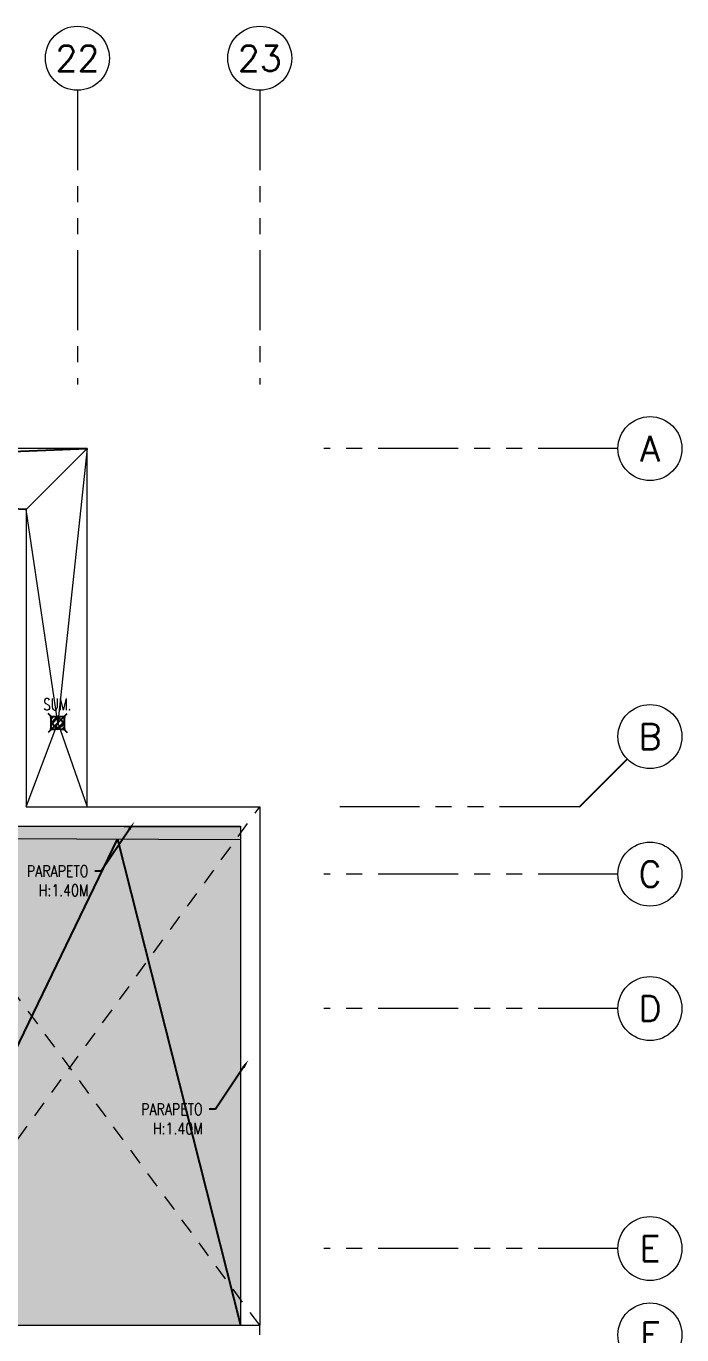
# Model space of a CAD drawing. Header units: millimetres. Extents: x -3 to 53, y -110 to 39.
# Drawn here: x 48.23 to 53.35, y -48.11 to -37.88 of the extents above; entities that cross this region are included whole.
import ezdxf
from ezdxf import colors
from ezdxf.entities.mleader import LeaderData, LeaderLine
from ezdxf.enums import TextEntityAlignment as Align
from ezdxf.math import Vec2, Vec3

# ---------------------------------------------------------------- set-up
doc = ezdxf.new("R2010")
doc.units = ezdxf.units.MM
for name, pattern in [('HIDDEN2', [0.1875, 0.125, -0.0625]), ('PHANTOM', [63.5, 31.75, -6.35, 6.35, -6.35, 6.35, -6.35]), ('PHANTOM2', [1.25, 0.625, -0.125, 0.125, -0.125, 0.125, -0.125])]:
    doc.linetypes.add(name, pattern=pattern)
for name, color, linetype in [('A-COTAS EXT', 8, 'Continuous'), ('A-EJES', 8, 'PHANTOM'), ('A-JARDIN', 8, 'Continuous'), ('A-LINEAS', 8, 'Continuous'), ('A-MURO BAJO', 8, 'Continuous'), ('A-PROYECCIONES', 8, 'HIDDEN2'), ('A-TEXTO-INDICACIONES', 8, 'Continuous')]:
    doc.layers.add(name, color=color, linetype=linetype)
doc.layers.add('DLP_MURO ALTO', color=8, linetype='Continuous', lineweight=20)
doc.styles.add('ROMANS', font='ROMANS.shx', dxfattribs={"oblique": 10})
doc.styles.add('TXT_COTAS', font='romans.shx', dxfattribs={"width": 0.8})

# ---------------------------------------------------------------- blocks, each defined once
blk = doc.blocks.new('*U255')
at = {"color": 8}
for p, q in [((-0.053, 0.053), (-0.075, 0.075)), ((-0.053, -0.053), (0.053, 0.053)), ((-0.051, 0.033), (-0.033, 0.051)), ((-0.05, -0.008), (0.008, 0.05)), ((-0.008, -0.05), (0.05, 0.008)), ((0.053, 0.053), (0.075, 0.075)), ((-0.053, -0.053), (-0.075, -0.075)), ((0.033, -0.051), (0.051, -0.033)), ((0.053, -0.053), (0.075, -0.075))]:
    blk.add_line(p, q, dxfattribs=at)
for centre, major_axis, start_param, end_param in [((0, 0.588), (0.167, 0.512), 3.359812, 3.55544), ((-0.591, 0), (-0.514, 0.168), 3.360366, 3.554886), ((0, 0), (0.0118, 0.036), 5.813820330443059, 12.09700563762265), ((0.591, 0), (-0.514, 0.168), 0.218773, 0.413293), ((0, -0.588), (-0.512, 0.167), -1.352577, -1.156949)]:
    blk.add_ellipse(centre, major_axis=major_axis, ratio=1, start_param=start_param, end_param=end_param, dxfattribs=at)
at = {"layer": 'A-TEXTO-INDICACIONES', "color": 8, "style": 'ROMANS', "width": 0.75}
blk.add_text('SUM.', height=0.09, dxfattribs=at).set_placement((-0.113, 0.1))
blk = doc.blocks.new('IISS P11')
at = {"color": 8}
for p, q in [((41.012, -0.242, 0), (47.35, 0)), ((46.875, -0.475), (41.012, -0.242, 0)), ((45.75, -6.85), (47.588, -3.053)), ((47.588, -3.053), (48.55, -6.85))]:
    blk.add_line(p, q, dxfattribs=at)
at = {"color": 8, "lineweight": 0}
for points in [[(47.35, 0), (47.121, -2.144), (46.875, -0.475)], [(46.875, -2.8), (47.121, -2.144), (47.35, -2.8)]]:
    blk.add_lwpolyline(points, dxfattribs=at)
blk.add_lwpolyline([(46.625, -0.625), (46.725, -0.625), (46.725, -2.95), (48.55, -2.956), (48.55, -3.056), (46.625, -3.05)], close=True, dxfattribs=at)
at = {"ltscale": 0.05}
blk.add_blockref('*U255', (47.121, -2.144), dxfattribs=at)
blk = doc.blocks.new('DPTO 65_D2')
at = {"layer": 'A-MURO BAJO', "color": 8, "lineweight": 0}
for p, q in [((-7.025, 6.375), (-7.025, 4.05)), ((-7.025, 4.05), (-8.85, 4.05)), ((-8.85, 4.05), (-8.85, 0)), ((-6.875, 3.9), (-8.7, 3.9)), ((-8.7, 3.9), (-8.7, 0))]:
    blk.add_line(p, q, dxfattribs=at)
at = {"layer": 'A-PROYECCIONES', "color": 8, "lineweight": 0}
blk.add_line((-5.9, 0), (-8.85, 4.05), dxfattribs=at)
blk.add_lwpolyline([(-8.85, 0), (-4.15, 6.375)], dxfattribs=at)
at = {"layer": 'DLP_MURO ALTO', "color": 8, "lineweight": 0}
for p in [(-5.9, 0), (-8.85, -0.075)]:
    blk.add_line(p, (-8.85, 0), dxfattribs=at)
blk = doc.blocks.new('Ejes_Torre C')
at = {"layer": 'A-COTAS EXT'}
blk.add_line((52.55, 11.05), (52.923, 11.423), dxfattribs=at)
at = {"layer": 'A-EJES', "color": 8, "linetype": 'PHANTOM2', "lineweight": 0}
for points in [[(48.625, 16.65), (48.625, 14.35)], [(50.05, 16.65), (50.05, 14.35)], [(52.85, 13.85), (50.55, 13.85)], [(52.55, 11.05), (50.55, 11.05)], [(52.85, 10.525), (50.55, 10.525)], [(52.85, 9.475), (50.55, 9.475)], [(52.85, 7.6), (50.55, 7.6)]]:
    blk.add_lwpolyline(points, dxfattribs=at)
at = {"layer": 'A-EJES', "color": 8, "linetype": 'Continuous', "lineweight": 0}
for centre in [(48.625, 16.9), (50.05, 16.9), (53.1, 13.85), (53.1, 11.6), (53.1, 10.525), (53.1, 9.475), (53.1, 7.6), (53.1, 6.925)]:
    blk.add_circle(centre, 0.25, dxfattribs=at)
at = {"layer": 'A-EJES', "color": 8, "linetype": 'Continuous', "lineweight": 0, "style": 'ROMANS'}
for s, p in [('22', (48.625, 16.9)), ('23', (50.05, 16.9))]:
    blk.add_text(s, height=0.2, dxfattribs=at).set_placement(p, align=Align.MIDDLE_CENTER)
for s, p in [('A', (53.1, 13.85)), ('B', (53.1, 11.6)), ('C', (53.1, 10.525)), ('D', (53.1, 9.475)), ('E', (53.1, 7.6)), ('F', (53.1, 6.925))]:
    blk.add_text(s, height=0.2, rotation=0, dxfattribs=at).set_placement(p, align=Align.MIDDLE_CENTER)
blk = doc.blocks.new('TEXTO NOTAS P11')
at = {"layer": 'A-TEXTO-INDICACIONES'}
ml = blk.add_multileader_mtext('Standard', dxfattribs=at)
ml.set_content('\\pxsm1;PARAPETO\\P\\pt16;H:1.40M', color=256, style='TXT_COTAS')
ml.set_leader_properties(color=7)
ml.build(insert=Vec2(0, 0))
ml.multileader.update_dxf_attribs({"dogleg_length": 0.05, "arrow_head_size": 0.07})
ctx = ml.context
ctx.base_point, ctx.char_height, ctx.arrow_head_size, ctx.landing_gap_size, ctx.plane_origin = Vec3(46.8, -3.302), 0.09, 0.07, 0.05, Vec3(47.855, -3.225)
ctx.text_align_type = 2
notes = []
notes.append((ctx, [(0, (1, 1, 0), (47.461, -3.302), (-1, 0), 0.05, [(0, [(47.72, -2.916)], 0, [])])]))
ctx.mtext.insert, ctx.mtext.width, ctx.mtext.defined_height, ctx.mtext.alignment, ctx.mtext.flow_direction = Vec3(47.361, -3.257), 1.02406, 0.515, 3, 5
ml = blk.add_multileader_mtext('Standard', dxfattribs=at)
ml.set_content('\\pxsm1;PARAPETO\\P\\pt16;H:1.40M', color=256, style='TXT_COTAS')
ml.set_leader_properties(color=7)
ml.build(insert=Vec2(0, 0))
ml.multileader.update_dxf_attribs({"dogleg_length": 0.05, "arrow_head_size": 0.07})
ctx = ml.context
ctx.base_point, ctx.char_height, ctx.arrow_head_size, ctx.landing_gap_size, ctx.plane_origin = Vec3(47.693, -5.162), 0.09, 0.07, 0.05, Vec3(48.747, -5.085)
ctx.text_align_type = 2
notes.append((ctx, [(0, (1, 1, 0), (48.354, -5.162), (-1, 0), 0.05, [(0, [(48.612, -4.776)], 0, [])])]))
ctx.mtext.insert, ctx.mtext.width, ctx.mtext.defined_height, ctx.mtext.alignment, ctx.mtext.flow_direction = Vec3(48.254, -5.117), 1.02406, 0.515, 3, 5
for ctx, leaders in notes:
    for number, flags, end, landing, length, lines in leaders:
        leader = LeaderData()
        leader.index, (leader.has_last_leader_line, leader.has_dogleg_vector, leader.attachment_direction) = number, flags
        leader.last_leader_point, leader.dogleg_vector, leader.dogleg_length = Vec3(end), Vec3(landing), length
        for number, points, colour, breaks in lines:
            line = LeaderLine()
            line.index, line.vertices, line.color, line.breaks = number, Vec3.list(points), colors.encode_raw_color(colour), breaks
            leader.lines.append(line)
        ctx.leaders.append(leader)
blk = doc.blocks.new('arq.')
at = {"color": 8}
blk.add_blockref('IISS P11', (102.563, -39.289), dxfattribs=at)
at = {"color": 8, "xscale": -1}
blk.add_blockref('DPTO 65_D2', (142.413, -46.139), dxfattribs=at)
at = {"layer": 'A-JARDIN', "ltscale": 0.5}
h = blk.add_hatch(dxfattribs=at)
h.set_pattern_fill('AR-SAND', color=8, scale=0.0025)
h.set_pattern_definition([(37.5, (105.46269, 24.6612), (-0.00400008, 0.12235331), [0, -0.09652, 0, -0.10795, 0, -0.1031875]), (7.5, (105.46269, 24.6612), (0.11238082, 0.17920628), [0, -0.05207, 0, -0.086995, 0, -0.0333375]), (327.5, (105.38458, 24.6612), (0.19774809, 0.0003593), [0, -0.03175, 0, -0.1143, 0, -0.149225]), (317.5, (105.38458, 24.6612), (0.1908891, 0.05573233), [0, -0.015875, 0, -0.07493, 0, -0.085725])])
h.paths.add_polyline_path([(151.113, -42.239), (151.113, -46.139), (148.313, -46.139), (148.313, -43.589), (146.563, -43.589), (146.563, -42.539), (146.563, -42.239)])
h.paths.add_polyline_path([(151.113, -50.189), (151.113, -46.289), (148.313, -46.289), (148.313, -48.839), (146.563, -48.839), (146.563, -49.889), (146.563, -50.189), (149.288, -50.189)])
h.paths.add_polyline_path([(128.363, -42.739), (128.363, -44.064), (128.963, -44.064), (128.963, -45.464), (131.963, -45.464), (131.963, -45.614), (131.413, -45.614), (131.413, -44.464), (132.063, -44.464), (132.063, -44.789), (134.513, -44.789), (134.513, -42.739), (131.515, -42.739)])
h.paths.add_polyline_path([(128.363, -46.964), (131.963, -46.964), (131.963, -46.814), (130.963, -46.814), (130.963, -47.964), (132.063, -47.964), (132.063, -47.639), (134.513, -47.639), (134.513, -49.689), (128.363, -49.689)])
at = {"layer": 'A-LINEAS', "color": 8, "lineweight": 0}
blk.add_line((149.438, -39.764), (149.913, -39.289), dxfattribs=at)
blk.add_lwpolyline([(149.913, -42.089), (149.913, -39.289), (136.163, -39.289), (136.163, -39.764)], dxfattribs=at)
at = {"layer": 'A-EJES', "color": 8, "lineweight": 0}
blk.add_blockref('Ejes_Torre C', (101.213, -53.139), dxfattribs=at)
at = {"layer": 'A-TEXTO-INDICACIONES', "color": 8}
blk.add_blockref('TEXTO NOTAS P11', (102.563, -39.289), dxfattribs=at)

msp = doc.modelspace()

# ---------------------------------------------------------------- block references
at = {"color": 7}
msp.add_blockref('arq.', (-101.212, -1.894), dxfattribs=at)

doc.saveas('drawing.dxf')
